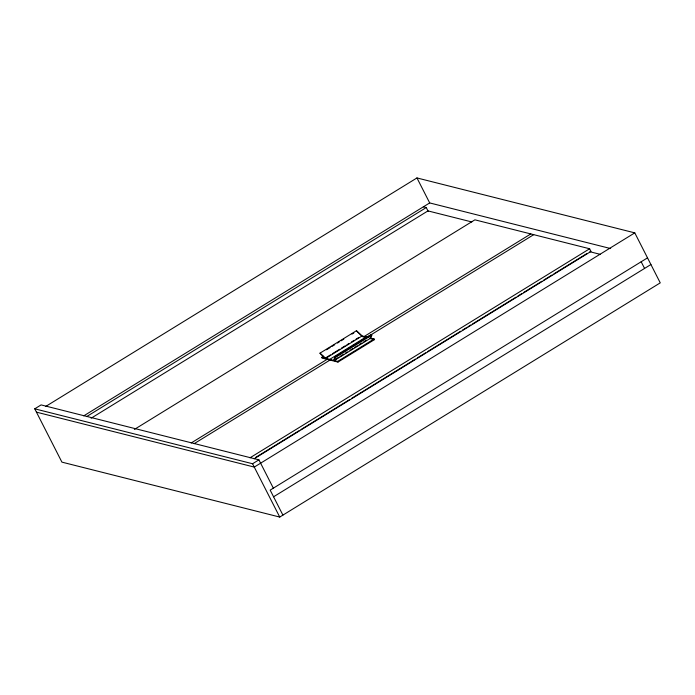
<?xml version="1.0" encoding="UTF-8"?>
<svg xmlns="http://www.w3.org/2000/svg" width="695" height="695" viewBox="0 0 695 695"><rect width="100%" height="100%" fill="white"/><g stroke="black" fill="none" stroke-linecap="round" stroke-linejoin="round"><path stroke-width="1.04" d="M368.107 337.457L362.112 335.946L356.431 330.724L319.961 353.173L325.651 358.394L333.635 360.41L334.894 356.935L371.356 334.495L371.799 335.112L370.713 338.118L334.243 360.557L337.631 361.409L374.092 338.969L374.431 339.638L337.97 362.078L330.273 360.14M334.243 360.557L335.329 357.56L371.799 335.112M370.105 337.961L371.356 334.495M45.688 406.462L416.957 177.937L634.787 232.868L660.25 282.856L279.738 517.063L61.916 462.132L34.75 408.816L41.092 404.907L258.914 459.847L273.344 488.168M83.73 415.871L429.692 202.931L610.688 248.575M86.632 416.6L426.252 207.562L428.198 211.376M91.097 418.234L427.955 210.898L471.792 221.948M134.361 429.44L474.902 219.828L589.621 248.767L590.985 251.434L254.127 458.77M326.502 349.793L330.151 347.543M331.975 346.423L334.712 344.746M337.44 343.061L339.264 341.94M341.089 340.811L343.825 339.134M352.026 334.078L353.851 332.957M329.691 359.993L321.993 358.047L321.655 357.386L323.479 356.266M325.955 357.673L330.516 354.876M332.34 353.746L339.629 349.264M341.454 348.134L345.102 345.893M346.927 344.772L348.742 343.651M351.479 341.966L354.215 340.281M356.04 339.16L358.776 337.475M325.651 358.394L362.112 335.946M191.186 442.976L327.779 358.907M363.772 336.745L530.815 233.928M329.647 359.402L366.109 336.953M194.14 443.679L330.933 359.48M366.421 337.631L533.717 234.667M333.635 360.41L338.196 357.604M340.02 356.474L343.669 354.233M345.485 353.112L347.309 351.991M350.045 350.306L352.782 348.621M354.606 347.5L357.343 345.815M359.159 344.694L361.895 343.009M363.72 341.888L366.456 340.203M250 457.805L589.621 248.767M255.786 457.362L299.163 430.665M301.005 429.527L349.915 399.425M351.766 398.287L415.445 359.089M417.287 357.96L425.592 352.843M427.442 351.705L460.663 331.254M462.514 330.125L466.206 327.849M468.048 326.711L470.819 325.008M472.661 323.87L516.038 297.173M517.888 296.035L521.571 293.768M523.422 292.63L541.883 281.267M543.725 280.137L552.03 275.02M553.88 273.882L587.101 253.432M34.75 408.816L252.572 463.747L258.914 459.847M634.787 232.868L254.274 467.083L36.444 412.144M647.514 257.862L270.173 490.123L282.908 515.108M273.569 496.786L650.911 264.526M423.351 206.832L426.252 207.562M589.873 251.729L600.306 254.361M370.713 338.118L374.092 338.969M362.312 336.58L365.196 337.301M369.627 338.422L374.431 339.638M321.655 357.386L325.043 358.238L319.961 353.173M361.513 335.789L356.431 330.724M334.894 356.935L335.329 357.56M641.172 261.763L644.569 268.426M416.957 177.937L429.692 202.931M337.631 361.409L337.97 362.078M252.572 463.747L279.738 517.063"/></g></svg>
